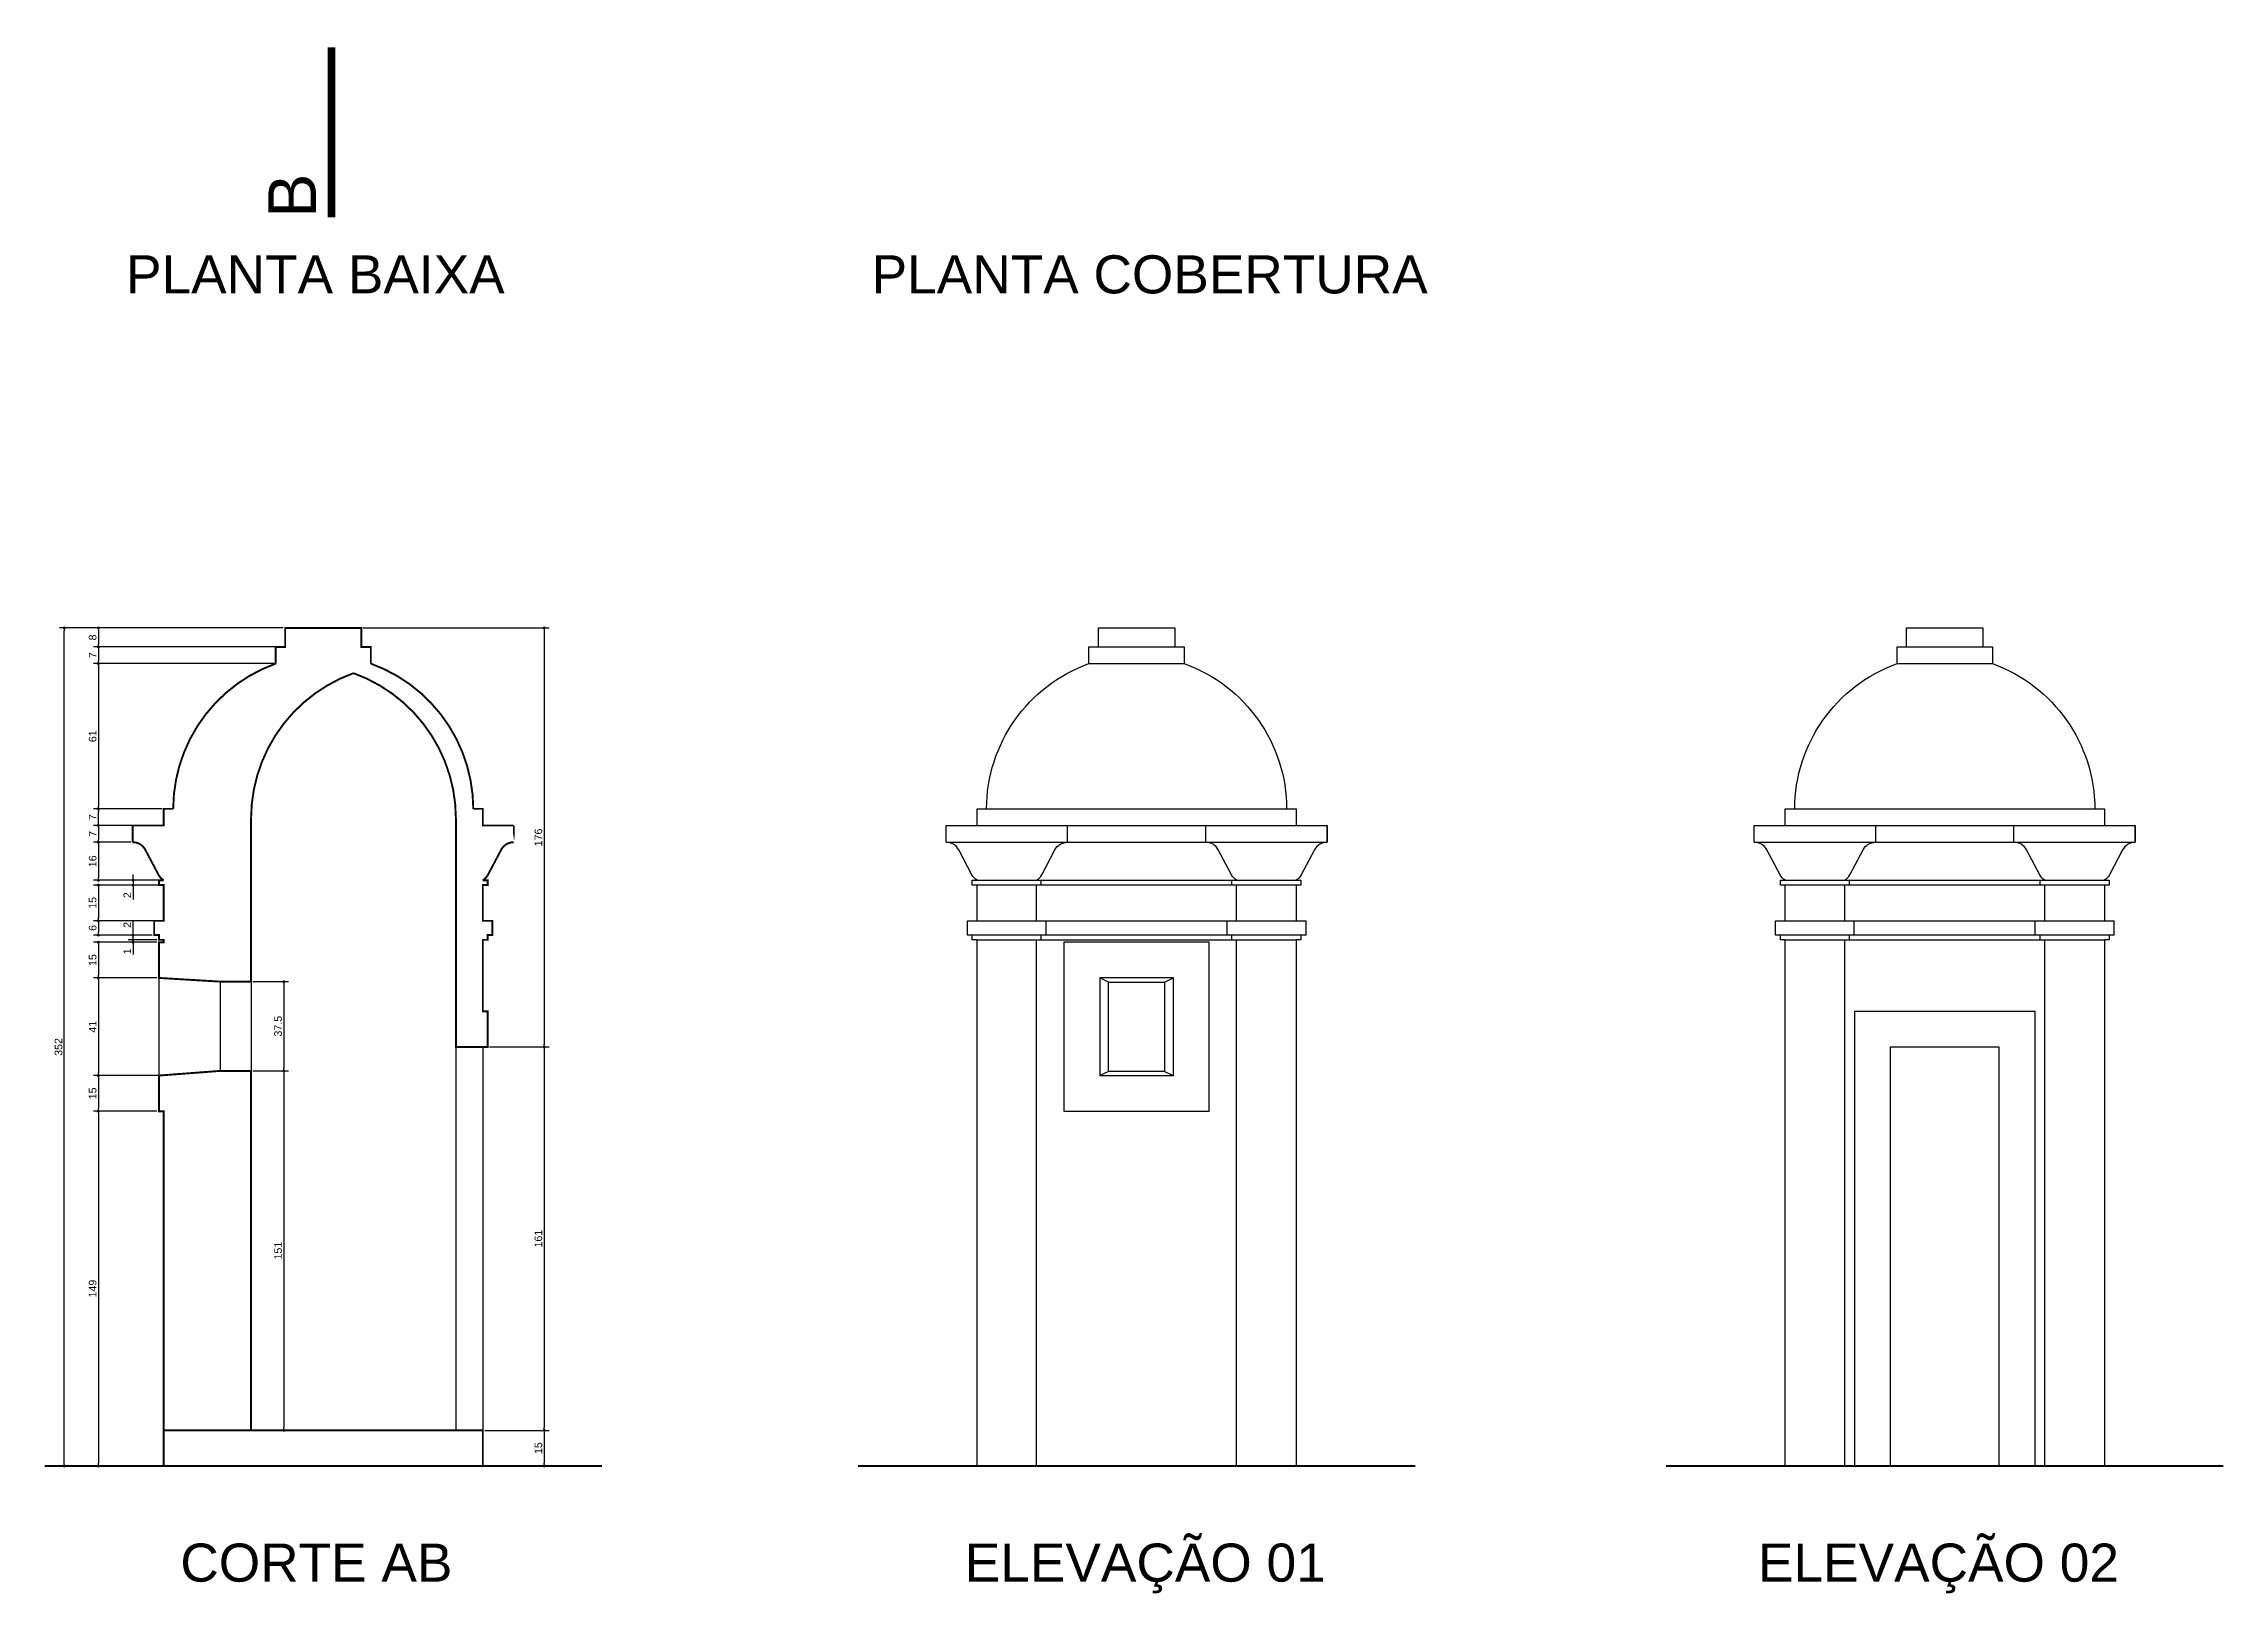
# Model space of a CAD drawing. Extents: x 1364 to 13318, y -13728 to -5941.
# Drawn here: x 9716 to 12005, y -13728 to -12101 of the extents above; entities that cross this region are included whole.
import ezdxf
from ezdxf.enums import TextEntityAlignment as Align

# ---------------------------------------------------------------- set-up
doc = ezdxf.new("R2010")
doc.units = 0
doc.header["$PDMODE"] = 35
doc.linetypes.add('CENTER2', pattern=[28.575, 19.05, -3.175, 3.175, -3.175])
doc.layers.get('0').update_dxf_attribs({"linetype": 'CONTINUOUS'})
doc.layers.get('DEFPOINTS').update_dxf_attribs({"linetype": 'CONTINUOUS'})
for name, color, linetype in [('COTA', 7, 'CONTINUOUS'), ('PAREDE', 7, 'CONTINUOUS'), ('PAREDE_FINA', 7, 'CONTINUOUS')]:
    doc.layers.add(name, color=color, linetype=linetype)
doc.styles.add('TEXTO', font='ARIAL.TTF')
doc.dimstyles.new('COTA', dxfattribs={"dimtxt": 8, "dimasz": 3, "dimexe": 5, "dimexo": 2, "dimgap": 2, "dimtad": 1, "dimdec": 1, "dimdsep": 46, "dimtxsty": 'TEXTO', "dimblk1": 'DOT', "dimblk2": 'DOT', "dimsah": 1, "dimcen": 0, "dimclrd": 256, "dimclre": 256, "dimclrt": 256, "dimadec": 0, "dimazin": 0, "dimtfac": 1, "dimtdec": 4, "dimtmove": 0, "dimatfit": 3, "dimldrblk": 'DOT', "dimfxl": 1, "dimtolj": 1, "dimtzin": 0, "dimarcsym": 0})

# ---------------------------------------------------------------- blocks, each defined once
blk = doc.blocks.new('_DOT')
at = {"color": 0, "linetype": 'ByBlock'}
blk.add_line((-0.5, 0), (-1, 0), dxfattribs=at)
at = {"color": 0, "linetype": 'ByBlock', "const_width": 0.5}
blk.add_lwpolyline([(-0.25, 0, 1), (0.25, 0, 1)], format="xyb", close=True, dxfattribs=at)
blk = doc.blocks.new('*D85')
at = {"layer": 'COTA', "lineweight": -2}
for p, q in [((9967.6, -12714.6), (9768.6, -12714.6)), ((9773.6, -12717.6), (9773.6, -12731.6)), ((9967.6, -12734.6), (9768.6, -12734.6))]:
    blk.add_line(p, q, dxfattribs=at)
at = {"layer": 'DEFPOINTS', "color": 0}
for p in [(9969.6, -12714.6), (9773.6, -12734.6), (9969.6, -12734.6)]:
    blk.add_point(p, dxfattribs=at)
at = {"layer": 'COTA', "lineweight": -2, "xscale": 3, "yscale": 3, "zscale": 3}
for p, rotation in [((9773.6, -12714.6), 90), ((9773.6, -12734.6), 270)]:
    blk.add_blockref('_DOT', p, dxfattribs=dict(at, rotation=rotation))
at = {"layer": 'COTA', "insert": (9767.6, -12724.6), "char_height": 8, "attachment_point": 5, "rotation": 90, "style": 'TEXTO'}
blk.add_mtext('\\A1;8', dxfattribs=at)
blk = doc.blocks.new('*D86')
at = {"layer": 'COTA', "lineweight": -2}
for p, q in [((9957.6, -12734.6), (9768.6, -12734.6)), ((9773.6, -12737.6), (9773.6, -12749.1)), ((9957.6, -12752.1), (9768.6, -12752.1))]:
    blk.add_line(p, q, dxfattribs=at)
at = {"layer": 'DEFPOINTS', "color": 0}
for p in [(9959.6, -12734.6), (9773.6, -12752.1), (9959.6, -12752.1)]:
    blk.add_point(p, dxfattribs=at)
at = {"layer": 'COTA', "lineweight": -2, "xscale": 3, "yscale": 3, "zscale": 3}
for p, rotation in [((9773.6, -12734.6), 90), ((9773.6, -12752.1), 270)]:
    blk.add_blockref('_DOT', p, dxfattribs=dict(at, rotation=rotation))
at = {"layer": 'COTA', "insert": (9767.6, -12743.3), "char_height": 8, "attachment_point": 5, "rotation": 90, "style": 'TEXTO'}
blk.add_mtext('\\A1;7', dxfattribs=at)
blk = doc.blocks.new('*D87')
at = {"layer": 'COTA', "lineweight": -2}
for p, q in [((9957.6, -12752.1), (9768.6, -12752.1)), ((9773.6, -12755.1), (9773.6, -12901.6)), ((9840.1, -12904.6), (9768.6, -12904.6))]:
    blk.add_line(p, q, dxfattribs=at)
at = {"layer": 'DEFPOINTS', "color": 0}
for p in [(9959.6, -12752.1), (9773.6, -12904.6), (9842.1, -12904.6)]:
    blk.add_point(p, dxfattribs=at)
at = {"layer": 'COTA', "lineweight": -2, "xscale": 3, "yscale": 3, "zscale": 3}
for p, rotation in [((9773.6, -12752.1), 90), ((9773.6, -12904.6), 270)]:
    blk.add_blockref('_DOT', p, dxfattribs=dict(at, rotation=rotation))
at = {"layer": 'COTA', "insert": (9767.6, -12828.3), "char_height": 8, "attachment_point": 5, "rotation": 90, "style": 'TEXTO'}
blk.add_mtext('\\A1;61', dxfattribs=at)
blk = doc.blocks.new('*D88')
at = {"layer": 'COTA', "lineweight": -2}
for p, q in [((9838.1, -12904.6), (9768.6, -12904.6)), ((9773.6, -12919.1), (9773.6, -12907.6)), ((9840.1, -12922.1), (9768.6, -12922.1))]:
    blk.add_line(p, q, dxfattribs=at)
at = {"layer": 'DEFPOINTS', "color": 0}
for p in [(9773.6, -12904.6), (9840.1, -12904.6), (9842.1, -12922.1)]:
    blk.add_point(p, dxfattribs=at)
at = {"layer": 'COTA', "lineweight": -2, "xscale": 3, "yscale": 3, "zscale": 3}
for p, rotation in [((9773.6, -12904.6), 90), ((9773.6, -12922.1), 270)]:
    blk.add_blockref('_DOT', p, dxfattribs=dict(at, rotation=rotation))
at = {"layer": 'COTA', "insert": (9767.6, -12913.3), "char_height": 8, "attachment_point": 5, "rotation": 90, "style": 'TEXTO'}
blk.add_mtext('\\A1;7', dxfattribs=at)
blk = doc.blocks.new('*D89')
at = {"layer": 'COTA', "lineweight": -2}
for p, q in [((9807.6, -12922.1), (9768.6, -12922.1)), ((9773.6, -12925.1), (9773.6, -12936.6)), ((9807.6, -12939.6), (9768.6, -12939.6))]:
    blk.add_line(p, q, dxfattribs=at)
at = {"layer": 'DEFPOINTS', "color": 0}
for p in [(9809.6, -12922.1), (9773.6, -12939.6), (9809.6, -12939.6)]:
    blk.add_point(p, dxfattribs=at)
at = {"layer": 'COTA', "lineweight": -2, "xscale": 3, "yscale": 3, "zscale": 3}
for p, rotation in [((9773.6, -12922.1), 90), ((9773.6, -12939.6), 270)]:
    blk.add_blockref('_DOT', p, dxfattribs=dict(at, rotation=rotation))
at = {"layer": 'COTA', "insert": (9767.6, -12930.8), "char_height": 8, "attachment_point": 5, "rotation": 90, "style": 'TEXTO'}
blk.add_mtext('\\A1;7', dxfattribs=at)
blk = doc.blocks.new('*D90')
at = {"layer": 'COTA', "lineweight": -2}
for p, q in [((9807.6, -12939.6), (9768.6, -12939.6)), ((9773.6, -12942.6), (9773.6, -12976.6)), ((9840.1, -12979.6), (9768.6, -12979.6))]:
    blk.add_line(p, q, dxfattribs=at)
at = {"layer": 'DEFPOINTS', "color": 0}
for p in [(9809.6, -12939.6), (9773.6, -12979.6), (9842.1, -12979.6)]:
    blk.add_point(p, dxfattribs=at)
at = {"layer": 'COTA', "lineweight": -2, "xscale": 3, "yscale": 3, "zscale": 3}
for p, rotation in [((9773.6, -12939.6), 90), ((9773.6, -12979.6), 270)]:
    blk.add_blockref('_DOT', p, dxfattribs=dict(at, rotation=rotation))
at = {"layer": 'COTA', "insert": (9767.6, -12959.6), "char_height": 8, "attachment_point": 5, "rotation": 90, "style": 'TEXTO'}
blk.add_mtext('\\A1;16', dxfattribs=at)
blk = doc.blocks.new('*D91')
at = {"layer": 'COTA', "lineweight": -2}
for p, q in [((9840.1, -12984.6), (9768.6, -12984.6)), ((9773.6, -12987.6), (9773.6, -13019.1)), ((9840.1, -13022.1), (9768.6, -13022.1))]:
    blk.add_line(p, q, dxfattribs=at)
at = {"layer": 'DEFPOINTS', "color": 0}
for p in [(9842.1, -12984.6), (9773.6, -13022.1), (9842.1, -13022.1)]:
    blk.add_point(p, dxfattribs=at)
at = {"layer": 'COTA', "lineweight": -2, "xscale": 3, "yscale": 3, "zscale": 3}
for p, rotation in [((9773.6, -12984.6), 90), ((9773.6, -13022.1), 270)]:
    blk.add_blockref('_DOT', p, dxfattribs=dict(at, rotation=rotation))
at = {"layer": 'COTA', "insert": (9767.6, -13003.3), "char_height": 8, "attachment_point": 5, "rotation": 90, "style": 'TEXTO'}
blk.add_mtext('\\A1;15', dxfattribs=at)
blk = doc.blocks.new('*D92')
at = {"layer": 'COTA', "lineweight": -2}
for p, q in [((9830.1, -13022.1), (9768.6, -13022.1)), ((9830.1, -13037.1), (9768.6, -13037.1)), ((9773.6, -13025.1), (9773.6, -13034.1))]:
    blk.add_line(p, q, dxfattribs=at)
at = {"layer": 'DEFPOINTS', "color": 0}
for p in [(9832.1, -13022.1), (9773.6, -13037.1), (9832.1, -13037.1)]:
    blk.add_point(p, dxfattribs=at)
at = {"layer": 'COTA', "lineweight": -2, "xscale": 3, "yscale": 3, "zscale": 3}
for p, rotation in [((9773.6, -13022.1), 90), ((9773.6, -13037.1), 270)]:
    blk.add_blockref('_DOT', p, dxfattribs=dict(at, rotation=rotation))
at = {"layer": 'COTA', "insert": (9767.6, -13029.6), "char_height": 8, "attachment_point": 5, "rotation": 90, "style": 'TEXTO'}
blk.add_mtext('\\A1;6', dxfattribs=at)
blk = doc.blocks.new('*D93')
at = {"layer": 'COTA', "lineweight": -2}
for p, q in [((9835.1, -13044.6), (9768.6, -13044.6)), ((9773.6, -13047.6), (9773.6, -13079.1)), ((9835.1, -13082.1), (9768.6, -13082.1))]:
    blk.add_line(p, q, dxfattribs=at)
at = {"layer": 'DEFPOINTS', "color": 0}
for p in [(9837.1, -13044.6), (9773.6, -13082.1), (9837.1, -13082.1)]:
    blk.add_point(p, dxfattribs=at)
at = {"layer": 'COTA', "lineweight": -2, "xscale": 3, "yscale": 3, "zscale": 3}
for p, rotation in [((9773.6, -13044.6), 90), ((9773.6, -13082.1), 270)]:
    blk.add_blockref('_DOT', p, dxfattribs=dict(at, rotation=rotation))
at = {"layer": 'COTA', "insert": (9767.6, -13063.3), "char_height": 8, "attachment_point": 5, "rotation": 90, "style": 'TEXTO'}
blk.add_mtext('\\A1;15', dxfattribs=at)
blk = doc.blocks.new('*D94')
at = {"layer": 'COTA', "lineweight": -2}
for p, q in [((9810, -12976.6), (9810, -12973.6)), ((9835.1, -12979.6), (9805, -12979.6)), ((9835.1, -12984.6), (9805, -12984.6)), ((9810, -12979.6), (9810, -12984.6)), ((9810, -12987.6), (9810, -12999.9))]:
    blk.add_line(p, q, dxfattribs=at)
at = {"layer": 'DEFPOINTS', "color": 0}
for p in [(9810, -12984.6), (9837.1, -12979.6), (9837.1, -12984.6)]:
    blk.add_point(p, dxfattribs=at)
at = {"layer": 'COTA', "lineweight": -2, "xscale": 3, "yscale": 3, "zscale": 3}
for p, rotation in [((9810, -12979.6), 270), ((9810, -12984.6), 90)]:
    blk.add_blockref('_DOT', p, dxfattribs=dict(at, rotation=rotation))
at = {"layer": 'COTA', "insert": (9804, -12995.2), "char_height": 8, "attachment_point": 5, "rotation": 90, "style": 'TEXTO'}
blk.add_mtext('\\A1;2', dxfattribs=at)
blk = doc.blocks.new('*D95')
at = {"layer": 'COTA', "lineweight": -2}
for p, q in [((9835.1, -13082.1), (9768.6, -13082.1)), ((9773.6, -13085.1), (9773.6, -13181.6)), ((9840.1, -13184.6), (9768.6, -13184.6))]:
    blk.add_line(p, q, dxfattribs=at)
at = {"layer": 'DEFPOINTS', "color": 0}
for p in [(9837.1, -13082.1), (9773.6, -13184.6), (9842.1, -13184.6)]:
    blk.add_point(p, dxfattribs=at)
at = {"layer": 'COTA', "lineweight": -2, "xscale": 3, "yscale": 3, "zscale": 3}
for p, rotation in [((9773.6, -13082.1), 90), ((9773.6, -13184.6), 270)]:
    blk.add_blockref('_DOT', p, dxfattribs=dict(at, rotation=rotation))
at = {"layer": 'COTA', "insert": (9767.6, -13133.3), "char_height": 8, "attachment_point": 5, "rotation": 90, "style": 'TEXTO'}
blk.add_mtext('\\A1;41', dxfattribs=at)
blk = doc.blocks.new('*D96')
at = {"layer": 'COTA', "lineweight": -2}
for p, q in [((9835.1, -13222.1), (9768.6, -13222.1)), ((9773.6, -13225.1), (9773.6, -13591.6)), ((9840.1, -13594.6), (9768.6, -13594.6))]:
    blk.add_line(p, q, dxfattribs=at)
at = {"layer": 'DEFPOINTS', "color": 0}
for p in [(9837.1, -13222.1), (9773.6, -13594.6), (9842.1, -13594.6)]:
    blk.add_point(p, dxfattribs=at)
at = {"layer": 'COTA', "lineweight": -2, "xscale": 3, "yscale": 3, "zscale": 3}
for p, rotation in [((9773.6, -13222.1), 90), ((9773.6, -13594.6), 270)]:
    blk.add_blockref('_DOT', p, dxfattribs=dict(at, rotation=rotation))
at = {"layer": 'COTA', "insert": (9767.6, -13408.3), "char_height": 8, "attachment_point": 5, "rotation": 90, "style": 'TEXTO'}
blk.add_mtext('\\A1;149', dxfattribs=at)
blk = doc.blocks.new('*D97')
at = {"layer": 'COTA', "lineweight": -2}
for p, q in [((9967.6, -12714.6), (9732.8, -12714.6)), ((9737.8, -13591.6), (9737.8, -12717.6)), ((9840.1, -13594.6), (9732.8, -13594.6))]:
    blk.add_line(p, q, dxfattribs=at)
at = {"layer": 'DEFPOINTS', "color": 0}
for p in [(9737.8, -12714.6), (9969.6, -12714.6), (9842.1, -13594.6)]:
    blk.add_point(p, dxfattribs=at)
at = {"layer": 'COTA', "lineweight": -2, "xscale": 3, "yscale": 3, "zscale": 3}
for p, rotation in [((9737.8, -12714.6), 90), ((9737.8, -13594.6), 270)]:
    blk.add_blockref('_DOT', p, dxfattribs=dict(at, rotation=rotation))
at = {"layer": 'COTA', "insert": (9731.8, -13154.6), "char_height": 8, "attachment_point": 5, "rotation": 90, "style": 'TEXTO'}
blk.add_mtext('\\A1;352', dxfattribs=at)
blk = doc.blocks.new('*D98')
at = {"layer": 'COTA', "lineweight": -2}
for p, q in [((10051.6, -12714.6), (10246.6, -12714.6)), ((10241.6, -12717.6), (10241.6, -13151.6)), ((10184.1, -13154.6), (10246.6, -13154.6))]:
    blk.add_line(p, q, dxfattribs=at)
at = {"layer": 'DEFPOINTS', "color": 0}
for p in [(10049.6, -12714.6), (10182.1, -13154.6), (10241.6, -13154.6)]:
    blk.add_point(p, dxfattribs=at)
at = {"layer": 'COTA', "lineweight": -2, "xscale": 3, "yscale": 3, "zscale": 3}
for p, rotation in [((10241.6, -12714.6), 90), ((10241.6, -13154.6), 270)]:
    blk.add_blockref('_DOT', p, dxfattribs=dict(at, rotation=rotation))
at = {"layer": 'COTA', "insert": (10235.5, -12934.6), "char_height": 8, "attachment_point": 5, "rotation": 90, "style": 'TEXTO'}
blk.add_mtext('\\A1;176', dxfattribs=at)
blk = doc.blocks.new('*D99')
at = {"layer": 'COTA', "lineweight": -2}
for p, q in [((10184.1, -13154.6), (10246.6, -13154.6)), ((10241.6, -13157.6), (10241.6, -13554.1)), ((10179.1, -13557.1), (10246.6, -13557.1))]:
    blk.add_line(p, q, dxfattribs=at)
at = {"layer": 'DEFPOINTS', "color": 0}
for p in [(10182.1, -13154.6), (10177.1, -13557.1), (10241.6, -13557.1)]:
    blk.add_point(p, dxfattribs=at)
at = {"layer": 'COTA', "lineweight": -2, "xscale": 3, "yscale": 3, "zscale": 3}
for p, rotation in [((10241.6, -13154.6), 90), ((10241.6, -13557.1), 270)]:
    blk.add_blockref('_DOT', p, dxfattribs=dict(at, rotation=rotation))
at = {"layer": 'COTA', "insert": (10235.5, -13355.8), "char_height": 8, "attachment_point": 5, "rotation": 90, "style": 'TEXTO'}
blk.add_mtext('\\A1;161', dxfattribs=at)
blk = doc.blocks.new('*D100')
at = {"layer": 'COTA', "lineweight": -2}
for p, q in [((10179.1, -13557.1), (10246.6, -13557.1)), ((10241.6, -13560.1), (10241.6, -13591.6)), ((10179.1, -13594.6), (10246.6, -13594.6))]:
    blk.add_line(p, q, dxfattribs=at)
at = {"layer": 'DEFPOINTS', "color": 0}
for p in [(10177.1, -13557.1), (10177.1, -13594.6), (10241.6, -13594.6)]:
    blk.add_point(p, dxfattribs=at)
at = {"layer": 'COTA', "lineweight": -2, "xscale": 3, "yscale": 3, "zscale": 3}
for p, rotation in [((10241.6, -13557.1), 90), ((10241.6, -13594.6), 270)]:
    blk.add_blockref('_DOT', p, dxfattribs=dict(at, rotation=rotation))
at = {"layer": 'COTA', "insert": (10235.5, -13575.8), "char_height": 8, "attachment_point": 5, "rotation": 90, "style": 'TEXTO'}
blk.add_mtext('\\A1;15', dxfattribs=at)
blk = doc.blocks.new('*D101')
at = {"layer": 'COTA', "lineweight": -2}
for p, q in [((9935.9, -13086), (9973.3, -13086)), ((9968.3, -13089), (9968.3, -13176.7)), ((9935.9, -13179.7), (9973.3, -13179.7))]:
    blk.add_line(p, q, dxfattribs=at)
at = {"layer": 'DEFPOINTS', "color": 0}
for p in [(9933.9, -13086), (9933.9, -13179.7), (9968.3, -13179.7)]:
    blk.add_point(p, dxfattribs=at)
at = {"layer": 'COTA', "lineweight": -2, "xscale": 3, "yscale": 3, "zscale": 3}
for p, rotation in [((9968.3, -13086), 90), ((9968.3, -13179.7), 270)]:
    blk.add_blockref('_DOT', p, dxfattribs=dict(at, rotation=rotation))
at = {"layer": 'COTA', "insert": (9962.2, -13132.8), "char_height": 8, "attachment_point": 5, "rotation": 90, "style": 'TEXTO'}
blk.add_mtext('\\A1;37.5', dxfattribs=at)
blk = doc.blocks.new('*D102')
at = {"layer": 'COTA', "lineweight": -2}
for p, q in [((9935.9, -13179.7), (9973.3, -13179.7)), ((9968.3, -13182.7), (9968.3, -13554.1)), ((9935.9, -13557.1), (9973.3, -13557.1))]:
    blk.add_line(p, q, dxfattribs=at)
at = {"layer": 'DEFPOINTS', "color": 0}
for p in [(9933.9, -13179.7), (9933.9, -13557.1), (9968.3, -13557.1)]:
    blk.add_point(p, dxfattribs=at)
at = {"layer": 'COTA', "lineweight": -2, "xscale": 3, "yscale": 3, "zscale": 3}
for p, rotation in [((9968.3, -13179.7), 90), ((9968.3, -13557.1), 270)]:
    blk.add_blockref('_DOT', p, dxfattribs=dict(at, rotation=rotation))
at = {"layer": 'COTA', "insert": (9962.2, -13368.4), "char_height": 8, "attachment_point": 5, "rotation": 90, "style": 'TEXTO'}
blk.add_mtext('\\A1;151', dxfattribs=at)
blk = doc.blocks.new('*D103')
at = {"layer": 'COTA', "lineweight": -2}
for p, q in [((9810, -13034.1), (9810, -13021.8)), ((9830.1, -13037.1), (9805, -13037.1)), ((9835.1, -13042.1), (9805, -13042.1)), ((9810, -13042.1), (9810, -13037.1)), ((9810, -13045.1), (9810, -13048.1))]:
    blk.add_line(p, q, dxfattribs=at)
at = {"layer": 'DEFPOINTS', "color": 0}
for p in [(9810, -13037.1), (9832.1, -13037.1), (9837.1, -13042.1)]:
    blk.add_point(p, dxfattribs=at)
at = {"layer": 'COTA', "lineweight": -2, "xscale": 3, "yscale": 3, "zscale": 3}
for p, rotation in [((9810, -13037.1), 270), ((9810, -13042.1), 90)]:
    blk.add_blockref('_DOT', p, dxfattribs=dict(at, rotation=rotation))
at = {"layer": 'COTA', "insert": (9804, -13026.4), "char_height": 8, "attachment_point": 5, "rotation": 90, "style": 'TEXTO'}
blk.add_mtext('\\A1;2', dxfattribs=at)
blk = doc.blocks.new('*D104')
at = {"layer": 'COTA', "lineweight": -2}
for p, q in [((9835.1, -13042.1), (9805, -13042.1)), ((9835.1, -13044.6), (9805, -13044.6)), ((9810, -13039.1), (9810, -13036.1)), ((9810, -13042.1), (9810, -13044.6)), ((9810, -13047.6), (9810, -13057.5))]:
    blk.add_line(p, q, dxfattribs=at)
at = {"layer": 'DEFPOINTS', "color": 0}
for p in [(9810, -13044.6), (9837.1, -13042.1), (9837.1, -13044.6)]:
    blk.add_point(p, dxfattribs=at)
at = {"layer": 'COTA', "lineweight": -2, "xscale": 3, "yscale": 3, "zscale": 3}
for p, rotation in [((9810, -13042.1), 270), ((9810, -13044.6), 90)]:
    blk.add_blockref('_DOT', p, dxfattribs=dict(at, rotation=rotation))
at = {"layer": 'COTA', "insert": (9804, -13054.1), "char_height": 8, "attachment_point": 5, "rotation": 90, "style": 'TEXTO'}
blk.add_mtext('\\A1;1', dxfattribs=at)
blk = doc.blocks.new('*D105')
at = {"layer": 'COTA', "lineweight": -2}
for p, q in [((9835.1, -13184.6), (9768.6, -13184.6)), ((9773.6, -13187.6), (9773.6, -13219.1)), ((9835.1, -13222.1), (9768.6, -13222.1))]:
    blk.add_line(p, q, dxfattribs=at)
at = {"layer": 'DEFPOINTS', "color": 0}
for p in [(9837.1, -13184.6), (9773.6, -13222.1), (9837.1, -13222.1)]:
    blk.add_point(p, dxfattribs=at)
at = {"layer": 'COTA', "lineweight": -2, "xscale": 3, "yscale": 3, "zscale": 3}
for p, rotation in [((9773.6, -13184.6), 90), ((9773.6, -13222.1), 270)]:
    blk.add_blockref('_DOT', p, dxfattribs=dict(at, rotation=rotation))
at = {"layer": 'COTA', "insert": (9767.6, -13203.3), "char_height": 8, "attachment_point": 5, "rotation": 90, "style": 'TEXTO'}
blk.add_mtext('\\A1;15', dxfattribs=at)

msp = doc.modelspace()

# ---------------------------------------------------------------- linework, layer by layer
at = {"layer": 'PAREDE', "const_width": 2}
msp.add_lwpolyline([(10209.63, -12939.59), (10209.63, -12922.09), (10209.63, -12939.59, 0.2780557), (10196.37, -12947.58), (10182.5, -12973.84, -0.1333619), (10177.13, -12979.59), (10182.13, -12979.59), (10182.13, -12984.59), (10177.13, -12984.59), (10177.13, -13022.09), (10187.13, -13022.09), (10187.13, -13037.09), (10182.13, -13037.09), (10182.13, -13042.09), (10177.13, -13042.09), (10177.13, -13117.09), (10182.13, -13117.09), (10182.13, -13154.59), (10148.88, -13154.59), (10148.88, -12914.59, 0.3156473), (10041.38, -12762.09, 0.3156473), (9933.88, -12914.59), (9933.88, -13085.96), (9901.38, -13085.96), (9837.13, -13082.09), (9837.13, -13044.59), (9842.13, -13044.59), (9842.13, -13042.09), (9837.13, -13042.09), (9837.13, -13037.09), (9832.13, -13037.09), (9832.13, -13022.09), (9842.13, -13022.09), (9842.13, -12984.59), (9837.13, -12984.59), (9837.13, -12979.59), (9842.13, -12979.59, -0.1333619), (9836.77, -12973.84), (9822.9, -12947.58, 0.2780557), (9809.63, -12939.59), (9809.63, -12922.09), (9842.13, -12922.09), (9842.13, -12904.59), (9852.13, -12904.59, -0.3156473), (9959.63, -12752.09), (9959.63, -12734.59), (9969.63, -12734.59), (9969.63, -12714.59), (10049.63, -12714.59), (10049.63, -12734.59), (10059.63, -12734.59), (10059.63, -12752.09, -0.3156473), (10167.13, -12904.59), (10177.13, -12904.59), (10177.13, -12922.09), (10209.63, -12922.09)], format="xyb", dxfattribs=at)
for points in [[(9842.13, -13594.59), (9842.13, -13222.09), (9837.13, -13222.09), (9837.13, -13184.59), (9901.38, -13179.71), (9933.88, -13179.71), (9933.88, -13557.09)], [(9842.13, -13557.09), (10177.13, -13557.09), (10177.13, -13594.59)], [(10302.13, -13594.59), (9717.13, -13594.59)], [(11155.84, -13594.59), (10570.84, -13594.59)], [(12004.07, -13594.59), (11419.07, -13594.59)]]:
    msp.add_lwpolyline(points, dxfattribs=at)
at = {"layer": 'PAREDE_FINA', "linetype": 'CENTER2', "ltscale": 3, "const_width": 8}
msp.add_lwpolyline([(10018.35, -12283.4), (10018.35, -12105.1)], dxfattribs=at)
at = {"layer": 'PAREDE_FINA'}
for points in [[(10695.84, -13594.59), (10695.84, -13042.09), (10690.84, -13042.09), (10690.84, -13037.09), (10685.84, -13037.09), (10685.84, -13022.09), (10695.84, -13022.09), (10695.84, -12984.59), (10690.84, -12984.59), (10690.84, -12979.59), (10695.84, -12979.59, -0.1333619), (10690.48, -12973.84), (10676.61, -12947.58, 0.2780557), (10663.34, -12939.59), (10663.34, -12922.09), (10695.84, -12922.09), (10695.84, -12904.59), (10705.84, -12904.59, -0.3156473), (10813.34, -12752.09), (10813.34, -12734.59), (10823.34, -12734.59), (10823.34, -12714.59), (10903.34, -12714.59), (10903.34, -12734.59), (10913.34, -12734.59), (10913.34, -12752.09, -0.3156473), (11020.84, -12904.59), (11030.84, -12904.59), (11030.84, -12922.09), (11063.34, -12922.09)], [(11544.07, -13594.59), (11544.07, -13042.09), (11539.07, -13042.09), (11539.07, -13037.09), (11534.07, -13037.09), (11534.07, -13022.09), (11544.07, -13022.09), (11544.07, -12984.59), (11539.07, -12984.59), (11539.07, -12979.59), (11544.07, -12979.59, -0.1333619), (11538.71, -12973.84), (11524.84, -12947.58, 0.2780557), (11511.57, -12939.59), (11511.57, -12922.09), (11544.07, -12922.09), (11544.07, -12904.59), (11554.07, -12904.59, -0.3156473), (11661.57, -12752.09), (11661.57, -12734.59), (11671.57, -12734.59), (11671.57, -12714.59), (11751.57, -12714.59), (11751.57, -12734.59), (11761.57, -12734.59), (11761.57, -12752.09, -0.3156473), (11869.07, -12904.59), (11879.07, -12904.59), (11879.07, -12922.09), (11911.57, -12922.09)], [(10758.34, -12979.59, 0.1333619), (10763.71, -12973.84), (10777.58, -12947.58, -0.2780557), (10790.84, -12939.59), (10790.84, -12922.09)], [(10968.34, -12979.59, -0.1333619), (10962.98, -12973.84), (10949.11, -12947.58, 0.2780557), (10935.84, -12939.59), (10935.84, -12922.09)], [(11063.34, -12939.59), (11063.34, -12922.09), (11063.34, -12939.59, 0.2780557), (11050.08, -12947.58), (11036.21, -12973.84, -0.1333619), (11030.84, -12979.59), (11035.84, -12979.59), (11035.84, -12984.59), (11030.84, -12984.59), (11030.84, -13022.09), (11040.84, -13022.09), (11040.84, -13037.09), (11035.84, -13037.09), (11035.84, -13042.09), (11030.84, -13042.09), (11030.84, -13594.59)], [(11606.57, -12979.59, 0.1333619), (11611.94, -12973.84), (11625.81, -12947.58, -0.2780557), (11639.07, -12939.59), (11639.07, -12922.09)], [(11816.57, -12979.59, -0.1333619), (11811.21, -12973.84), (11797.34, -12947.58, 0.2780557), (11784.07, -12939.59), (11784.07, -12922.09)], [(11911.57, -12939.59), (11911.57, -12922.09), (11911.57, -12939.59, 0.2780557), (11898.31, -12947.58), (11884.44, -12973.84, -0.1333619), (11879.07, -12979.59), (11884.07, -12979.59), (11884.07, -12984.59), (11879.07, -12984.59), (11879.07, -13022.09), (11889.07, -13022.09), (11889.07, -13037.09), (11884.07, -13037.09), (11884.07, -13042.09), (11879.07, -13042.09), (11879.07, -13594.59)]]:
    msp.add_lwpolyline(points, format="xyb", dxfattribs=at)
for points in [[(10823.34, -12734.59), (10903.34, -12734.59)], [(11671.57, -12734.59), (11751.57, -12734.59)], [(10813.34, -12752.09), (10913.34, -12752.09)], [(11661.57, -12752.09), (11761.57, -12752.09)], [(10705.84, -12904.59), (11020.84, -12904.59)], [(11554.07, -12904.59), (11869.07, -12904.59)], [(10695.84, -12922.09), (11030.84, -12922.09)], [(11544.07, -12922.09), (11879.07, -12922.09)], [(10663.34, -12939.59), (11063.34, -12939.59)], [(11511.57, -12939.59), (11911.57, -12939.59)], [(10695.84, -12979.59), (11030.84, -12979.59)], [(11030.84, -12984.59), (10695.84, -12984.59)], [(10758.34, -13022.09), (10758.34, -12984.59)], [(10763.34, -12984.59), (10763.34, -12979.59)], [(10963.34, -12984.59), (10963.34, -12979.59)], [(10968.34, -13022.09), (10968.34, -12984.59)], [(11544.07, -12979.59), (11879.07, -12979.59)], [(11879.07, -12984.59), (11544.07, -12984.59)], [(11606.57, -13022.09), (11606.57, -12984.59)], [(11611.57, -12984.59), (11611.57, -12979.59)], [(11811.57, -12984.59), (11811.57, -12979.59)], [(11816.57, -13022.09), (11816.57, -12984.59)], [(10695.84, -13022.09), (11030.84, -13022.09)], [(10768.34, -13037.09), (10768.34, -13022.09)], [(10958.34, -13037.09), (10958.34, -13022.09)], [(11544.07, -13022.09), (11879.07, -13022.09)], [(11616.57, -13037.09), (11616.57, -13022.09)], [(11806.57, -13037.09), (11806.57, -13022.09)], [(11035.84, -13037.09), (10690.84, -13037.09)], [(10695.84, -13042.09), (11030.84, -13042.09)], [(10758.34, -13594.59), (10758.34, -13042.09)], [(10763.34, -13042.09), (10763.34, -13037.09)], [(10963.34, -13042.09), (10963.34, -13037.09)], [(10968.34, -13594.59), (10968.34, -13042.09)], [(11884.07, -13037.09), (11539.07, -13037.09)], [(11544.07, -13042.09), (11879.07, -13042.09)], [(11606.57, -13594.59), (11606.57, -13042.09)], [(11611.57, -13042.09), (11611.57, -13037.09)], [(11811.57, -13042.09), (11811.57, -13037.09)], [(11816.57, -13594.59), (11816.57, -13042.09)], [(9837.13, -13082.09), (9837.13, -13184.59)], [(9901.38, -13085.96), (9901.38, -13179.71)], [(9933.88, -13085.96), (9933.88, -13179.71)], [(10833.97, -13086.46), (10824.59, -13082.09)], [(10892.72, -13086.46), (10902.09, -13082.09)], [(11617.2, -13594.59), (11617.2, -13117.09), (11805.95, -13117.09), (11805.95, -13594.59)], [(10148.88, -13154.59), (10148.88, -13557.09)], [(10177.13, -13154.59), (10177.13, -13557.09)], [(11654.7, -13594.59), (11654.7, -13154.59), (11768.45, -13154.59), (11768.45, -13594.59)], [(10833.97, -13180.21), (10824.59, -13184.59)], [(10892.72, -13180.21), (10902.09, -13184.59)]]:
    msp.add_lwpolyline(points, dxfattribs=at)
for points in [[(10939.59, -13044.59), (10787.09, -13044.59), (10787.09, -13222.09), (10939.59, -13222.09)], [(10902.09, -13082.09), (10824.59, -13082.09), (10824.59, -13184.59), (10902.09, -13184.59)], [(10833.97, -13180.21), (10833.97, -13086.46), (10892.72, -13086.46), (10892.72, -13180.21)]]:
    msp.add_lwpolyline(points, close=True, dxfattribs=at)

# ---------------------------------------------------------------- texts
at = {"layer": 'PAREDE_FINA', "style": 'TEXTO'}
msp.add_text('B', height=50, rotation=90, dxfattribs=at).set_placement((10002, -12284.15))
for s, p in [('PLANTA BAIXA', (9802.62, -12363.39)), ('PLANTA COBERTURA', (10585.21, -12363.39))]:
    msp.add_text(s, height=40, dxfattribs=at).set_placement(p)
for s, p in [('ELEVAÇÃO 01', (10872.43, -13715.97)), ('ELEVAÇÃO 02', (11704.97, -13715.97)), ('CORTE AB', (10002.43, -13715.97))]:
    msp.add_text(s, height=40, dxfattribs=at).set_placement(p, align=Align.CENTER)

# ---------------------------------------------------------------- dimensions: what is measured, and where the dimension line sits
at = {"layer": 'COTA'}
for base, p1, p2, picture, middle in [((9737.84, -12714.59), (9842.13, -13594.59), (9969.63, -12714.59), '*D97', (9731.76, -13154.59)), ((9773.64, -12734.59), (9969.63, -12714.59), (9969.63, -12734.59), '*D85', (9767.56, -12724.59)), ((10241.55, -13154.59), (10049.63, -12714.59), (10182.13, -13154.59), '*D98', (10235.47, -12934.59)), ((9773.64, -12752.09), (9959.63, -12734.59), (9959.63, -12752.09), '*D86', (9767.64, -12743.34)), ((9773.64, -12904.59), (9959.63, -12752.09), (9842.13, -12904.59), '*D87', (9767.56, -12828.34)), ((9773.64, -12904.59), (9842.13, -12922.09), (9840.13, -12904.59), '*D88', (9767.64, -12913.34)), ((9773.64, -12939.59), (9809.63, -12922.09), (9809.63, -12939.59), '*D89', (9767.64, -12930.84)), ((9773.64, -12979.59), (9809.63, -12939.59), (9842.13, -12979.59), '*D90', (9767.56, -12959.59)), ((9810.02, -12984.59), (9837.13, -12979.59), (9837.13, -12984.59), '*D94', (9804, -12995.24)), ((9773.64, -13022.09), (9842.13, -12984.59), (9842.13, -13022.09), '*D91', (9767.56, -13003.34)), ((9773.64, -13037.09), (9832.13, -13022.09), (9832.13, -13037.09), '*D92', (9767.56, -13029.59)), ((9810.02, -13037.09), (9837.13, -13042.09), (9832.13, -13037.09), '*D103', (9804, -13026.44)), ((9773.64, -13082.09), (9837.13, -13044.59), (9837.13, -13082.09), '*D93', (9767.56, -13063.34)), ((9810.02, -13044.59), (9837.13, -13042.09), (9837.13, -13044.59), '*D104', (9804, -13054.06)), ((9773.64, -13184.59), (9837.13, -13082.09), (9842.13, -13184.59), '*D95', (9767.63, -13133.34)), ((9968.32, -13179.71), (9933.88, -13085.96), (9933.88, -13179.71), '*D101', (9962.23, -13132.84)), ((10241.55, -13557.09), (10182.13, -13154.59), (10177.13, -13557.09), '*D99', (10235.47, -13355.84)), ((9773.64, -13222.09), (9837.13, -13184.59), (9837.13, -13222.09), '*D105', (9767.56, -13203.34)), ((9968.32, -13557.09), (9933.88, -13179.71), (9933.88, -13557.09), '*D102', (9962.24, -13368.4)), ((9773.64, -13594.59), (9837.13, -13222.09), (9842.13, -13594.59), '*D96', (9767.56, -13408.34)), ((10241.55, -13594.59), (10177.13, -13557.09), (10177.13, -13594.59), '*D100', (10235.47, -13575.84))]:
    dim = msp.add_linear_dim(base=base, p1=p1, p2=p2, angle=90, dimstyle='COTA', override={"dimlfac": 0.4}, dxfattribs=at)
    dim.commit()
    dim.dimension.update_dxf_attribs({"geometry": picture, "text_midpoint": middle})

doc.saveas('drawing.dxf')
